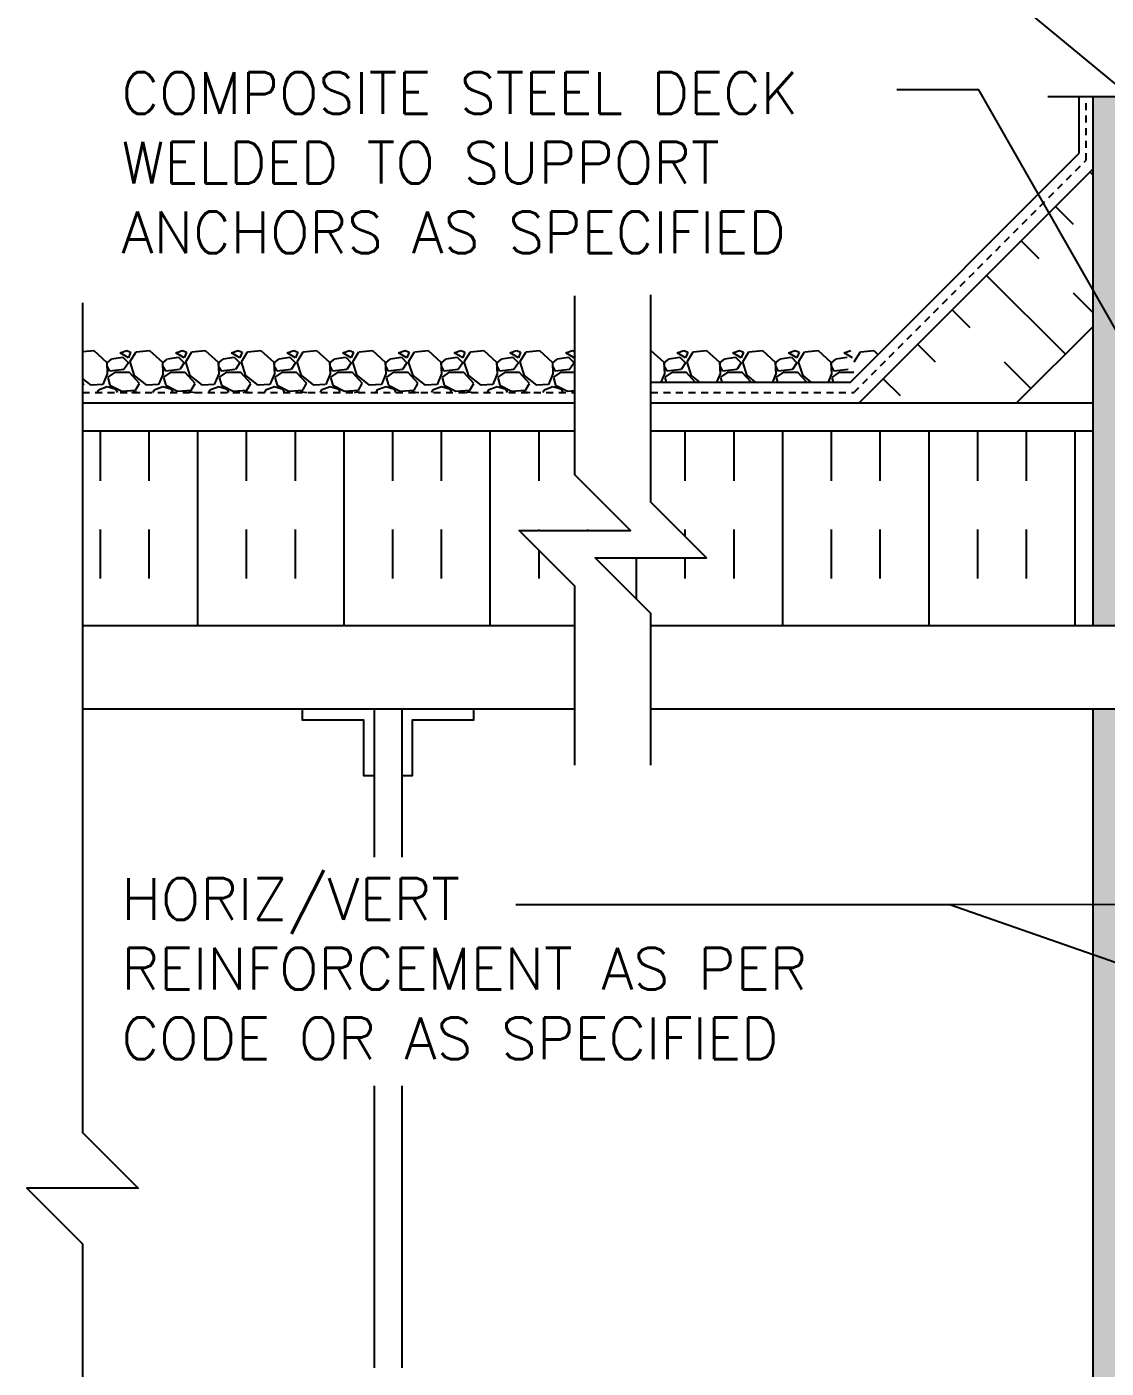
# Model space of a CAD drawing. Header units: inches. Extents: x 231.4 to 286, y 223.8 to 307.6.
# Drawn here: x 231.44 to 250.82, y 260.8 to 284.88 of the extents above; entities that cross this region are included whole.
import ezdxf

# ---------------------------------------------------------------- set-up
doc = ezdxf.new("R2010")
doc.units = ezdxf.units.IN
doc.header["$LTSCALE"] = 0.5
doc.header["$MEASUREMENT"] = 0
doc.linetypes.add('DASHED2', pattern=[0.375, 0.25, -0.125])
for name, color, linetype in [('HATCH', 12, 'Continuous'), ('line25', 2, 'Continuous'), ('LINE50', 5, 'Continuous'), ('LINE9', 9, 'Continuous'), ('TEXT', 4, 'Continuous')]:
    doc.layers.add(name, color=color, linetype=linetype)
doc.styles.add('DIM', font='romans.shx', dxfattribs={"width": 0.7})
doc.styles.add('ROMANS', font='romans.shx', dxfattribs={"height": 1.125})
doc.dimstyles.new('ext_12', dxfattribs={"dimscale": 12, "dimtxt": 0.09375, "dimasz": 0.09375, "dimexe": 0.09375, "dimexo": 0.0625, "dimgap": 0.0625, "dimtad": 1, "dimdec": 1, "dimzin": 3, "dimdsep": 46, "dimlunit": 4, "dimtxsty": 'DIM', "dimcen": 0.09, "dimdle": 0.09375, "dimclrt": 4, "dimadec": 0, "dimazin": 0, "dimtfac": 1, "dimtdec": 1, "dimtmove": 2, "dimatfit": 3, "dimfxl": 1, "dimfrac": 2, "dimtolj": 1, "dimtzin": 0, "dimarcsym": 0})

msp = doc.modelspace()

# ---------------------------------------------------------------- hatches: boundary and pattern name
at = {"layer": 'HATCH'}
h = msp.add_hatch(dxfattribs=at)
h.set_pattern_fill('AR-SAND', color=256, scale=0.25, style=0)
h.set_pattern_definition([(37.5, (250.86382, 291.85052), (-0.0157483, 0.481706), [0, -0.38, 0, -0.425, 0, -0.40625]), (7.5, (250.8638, 291.8505), (0.442444, 0.705537), [0, -0.205, 0, -0.3425, 0, -0.13125]), (327.5, (250.5563, 291.85052), (0.7785355, 0.001415), [0, -0.125, 0, -0.45, 0, -0.5875]), (317.5, (250.5563, 291.8505), (0.751532, 0.219419), [0, -0.0625, 0, -0.295, 0, -0.3375])])
h.paths.add_polyline_path([(251.081, 292.63), (251.081, 300.96), (251.081, 300.96), (250.581, 300.96), (250.581, 286.133), (251.081, 286.133)])
h.paths.add_polyline_path([(251.081, 302.857), (250.581, 302.857), (250.581, 301.123), (251.081, 301.123)])
h.paths.add_polyline_path([(251.081, 283.63), (250.581, 283.63), (250.581, 274.13), (251.081, 274.13)])
h.paths.add_polyline_path([(251.081, 255.073), (251.081, 254.786), (250.581, 254.786), (250.581, 272.63), (250.816, 272.63), (251.081, 272.63)])
h = msp.add_hatch(dxfattribs=at)
h.set_pattern_fill('INSUL', color=256, scale=7, angle=45, style=0)
h.set_pattern_definition([(135, (357.8845, 119.229), (1.856155, 1.856155), []), (135, (358.5032, 119.8477), (1.856155, 1.856155), [0.875, -0.875]), (135, (359.122, 120.4664), (1.856155, 1.856155), [0.875, -0.875])])
h.paths.add_polyline_path([(249.333, 278.255), (246.505, 278.255), (250.581, 282.332), (250.581, 279.503)])
h = msp.add_hatch(dxfattribs=at)
h.set_pattern_fill('INSUL', color=256, scale=7, angle=90, style=0)
h.set_pattern_definition([(90, (357.8845, 119.229), (2.625, 2e-16), []), (90, (358.7595, 119.229), (2.625, 2e-16), [0.875, -0.875]), (90, (359.6345, 119.229), (2.625, 2e-16), [0.875, -0.875])])
h.paths.add_polyline_path([(242.644, 276.349), (242.644, 277.63), (250.581, 277.63), (250.581, 274.13), (242.644, 274.13), (242.644, 274.349), (241.644, 275.349), (243.644, 275.349)])
h.paths.add_polyline_path([(241.279, 277.63), (241.279, 276.84), (242.279, 275.84), (240.279, 275.84), (241.279, 274.84), (241.279, 274.13), (232.441, 274.13), (232.441, 277.63)])

# ---------------------------------------------------------------- linework, layer by layer
for p, q in [((250.331, 282.612), (250.331, 283.63)), ((246.224, 278.505), (250.331, 282.612)), ((232.441, 279.051), (232.644, 279.068)), ((232.644, 279.069), (232.874, 278.859)), ((232.875, 278.859), (232.885, 278.649)), ((232.883, 278.847), (232.963, 278.917)), ((232.885, 278.789), (232.885, 278.849)), ((232.964, 278.919), (233.164, 278.949)), ((233.114, 279.029), (233.234, 279.069)), ((233.265, 278.939), (233.115, 279.029)), ((233.165, 278.949), (233.265, 278.849)), ((233.265, 278.849), (233.185, 278.729)), ((233.235, 279.069), (233.305, 279.039)), ((233.305, 279.039), (233.265, 278.939)), ((233.293, 278.869), (233.403, 279.049)), ((233.374, 278.619), (233.294, 278.869)), ((233.404, 279.048), (233.644, 279.068)), ((233.644, 279.069), (233.874, 278.859)), ((233.875, 278.859), (233.885, 278.649)), ((233.883, 278.847), (233.963, 278.917)), ((233.885, 278.789), (233.885, 278.849)), ((233.964, 278.919), (234.164, 278.949)), ((234.114, 279.029), (234.234, 279.069)), ((234.265, 278.939), (234.115, 279.029)), ((234.165, 278.949), (234.265, 278.849)), ((234.265, 278.849), (234.185, 278.729)), ((234.235, 279.069), (234.305, 279.039)), ((234.305, 279.039), (234.265, 278.939)), ((234.293, 278.869), (234.403, 279.049)), ((234.374, 278.619), (234.294, 278.869)), ((234.404, 279.048), (234.644, 279.068)), ((234.644, 279.069), (234.874, 278.859)), ((234.875, 278.859), (234.885, 278.649)), ((234.883, 278.847), (234.963, 278.917)), ((234.885, 278.789), (234.885, 278.849)), ((234.964, 278.919), (235.164, 278.949)), ((235.114, 279.029), (235.234, 279.069)), ((235.265, 278.939), (235.115, 279.029)), ((235.165, 278.949), (235.265, 278.849)), ((235.265, 278.849), (235.185, 278.729)), ((235.235, 279.069), (235.305, 279.039)), ((235.305, 279.039), (235.265, 278.939)), ((235.293, 278.869), (235.403, 279.049)), ((235.374, 278.619), (235.294, 278.869)), ((235.404, 279.048), (235.644, 279.068)), ((235.644, 279.069), (235.874, 278.859)), ((235.875, 278.859), (235.885, 278.649)), ((235.883, 278.847), (235.963, 278.917)), ((235.885, 278.789), (235.885, 278.849)), ((235.964, 278.919), (236.164, 278.949)), ((236.114, 279.029), (236.234, 279.069)), ((236.265, 278.939), (236.115, 279.029)), ((236.165, 278.949), (236.265, 278.849)), ((236.265, 278.849), (236.185, 278.729)), ((236.235, 279.069), (236.305, 279.039)), ((236.305, 279.039), (236.265, 278.939)), ((236.293, 278.869), (236.403, 279.049)), ((236.374, 278.619), (236.294, 278.869)), ((236.404, 279.048), (236.644, 279.068)), ((236.644, 279.069), (236.874, 278.859)), ((236.875, 278.859), (236.885, 278.649)), ((236.883, 278.847), (236.963, 278.917)), ((236.885, 278.789), (236.885, 278.849)), ((236.964, 278.919), (237.164, 278.949)), ((237.114, 279.029), (237.234, 279.069)), ((237.265, 278.939), (237.115, 279.029)), ((237.165, 278.949), (237.265, 278.849)), ((237.265, 278.849), (237.185, 278.729)), ((237.235, 279.069), (237.305, 279.039)), ((237.305, 279.039), (237.265, 278.939)), ((237.293, 278.869), (237.403, 279.049)), ((237.374, 278.619), (237.294, 278.869)), ((237.404, 279.048), (237.644, 279.068)), ((237.644, 279.069), (237.874, 278.859)), ((237.875, 278.859), (237.885, 278.649)), ((237.883, 278.847), (237.963, 278.917)), ((237.885, 278.789), (237.885, 278.849)), ((237.964, 278.919), (238.164, 278.949)), ((238.114, 279.029), (238.234, 279.069)), ((238.265, 278.939), (238.115, 279.029)), ((238.165, 278.949), (238.265, 278.849)), ((238.265, 278.849), (238.185, 278.729)), ((238.235, 279.069), (238.305, 279.039)), ((238.305, 279.039), (238.265, 278.939)), ((238.293, 278.869), (238.403, 279.049)), ((238.374, 278.619), (238.294, 278.869)), ((238.404, 279.048), (238.644, 279.068)), ((238.644, 279.069), (238.874, 278.859)), ((238.875, 278.859), (238.885, 278.649)), ((238.883, 278.847), (238.963, 278.917)), ((238.885, 278.789), (238.885, 278.849)), ((238.964, 278.919), (239.164, 278.949)), ((239.114, 279.029), (239.234, 279.069)), ((239.265, 278.939), (239.115, 279.029)), ((239.165, 278.949), (239.265, 278.849)), ((239.265, 278.849), (239.185, 278.729)), ((239.235, 279.069), (239.305, 279.039)), ((239.305, 279.039), (239.265, 278.939)), ((239.293, 278.869), (239.403, 279.049)), ((239.374, 278.619), (239.294, 278.869)), ((239.404, 279.048), (239.644, 279.068)), ((239.644, 279.069), (239.874, 278.859)), ((239.875, 278.859), (239.885, 278.649)), ((239.883, 278.847), (239.963, 278.917)), ((239.885, 278.789), (239.885, 278.849)), ((239.964, 278.919), (240.164, 278.949)), ((240.114, 279.029), (240.234, 279.069)), ((240.265, 278.939), (240.115, 279.029)), ((240.165, 278.949), (240.265, 278.849)), ((240.265, 278.849), (240.185, 278.729)), ((240.235, 279.069), (240.305, 279.039)), ((240.305, 279.039), (240.265, 278.939)), ((240.293, 278.869), (240.403, 279.049)), ((240.374, 278.619), (240.294, 278.869)), ((240.404, 279.048), (240.644, 279.068)), ((240.644, 279.069), (240.874, 278.859)), ((240.875, 278.859), (240.885, 278.649)), ((240.883, 278.847), (240.963, 278.917)), ((240.885, 278.789), (240.885, 278.849)), ((240.964, 278.919), (241.164, 278.949)), ((241.114, 279.029), (241.234, 279.069)), ((241.265, 278.939), (241.115, 279.029)), ((241.165, 278.949), (241.265, 278.849)), ((241.265, 278.849), (241.185, 278.729)), ((241.235, 279.069), (241.279, 279.05)), ((241.279, 278.974), (241.265, 278.939)), ((242.644, 279.069), (242.874, 278.859)), ((242.644, 279.068), (242.644, 279.068)), ((242.875, 278.859), (242.885, 278.649)), ((242.883, 278.847), (242.963, 278.917)), ((242.885, 278.789), (242.885, 278.849)), ((242.964, 278.919), (243.164, 278.949)), ((243.114, 279.029), (243.234, 279.069)), ((243.265, 278.939), (243.115, 279.029)), ((243.165, 278.949), (243.265, 278.849)), ((243.265, 278.849), (243.185, 278.729)), ((243.235, 279.069), (243.305, 279.039)), ((243.305, 279.039), (243.265, 278.939)), ((243.293, 278.869), (243.403, 279.049)), ((243.374, 278.619), (243.294, 278.869)), ((243.404, 279.048), (243.644, 279.068)), ((243.644, 279.069), (243.874, 278.859)), ((243.875, 278.859), (243.885, 278.649)), ((243.883, 278.847), (243.963, 278.917)), ((243.885, 278.789), (243.885, 278.849)), ((243.964, 278.919), (244.164, 278.949)), ((244.114, 279.029), (244.234, 279.069)), ((244.265, 278.939), (244.115, 279.029)), ((244.165, 278.949), (244.265, 278.849)), ((244.265, 278.849), (244.185, 278.729)), ((244.235, 279.069), (244.305, 279.039)), ((244.305, 279.039), (244.265, 278.939)), ((244.293, 278.869), (244.403, 279.049)), ((244.374, 278.619), (244.294, 278.869)), ((244.404, 279.048), (244.644, 279.068)), ((244.644, 279.069), (244.874, 278.859)), ((244.875, 278.859), (244.885, 278.649)), ((244.883, 278.847), (244.963, 278.917)), ((244.885, 278.789), (244.885, 278.849)), ((244.964, 278.919), (245.164, 278.949)), ((245.114, 279.029), (245.234, 279.069)), ((245.265, 278.939), (245.115, 279.029)), ((245.165, 278.949), (245.265, 278.849)), ((245.265, 278.849), (245.185, 278.729)), ((245.235, 279.069), (245.305, 279.039)), ((245.305, 279.039), (245.265, 278.939)), ((245.293, 278.869), (245.403, 279.049)), ((245.374, 278.619), (245.294, 278.869)), ((245.404, 279.048), (245.644, 279.068)), ((245.644, 279.069), (245.874, 278.859)), ((245.875, 278.859), (245.885, 278.649)), ((245.883, 278.847), (245.963, 278.917)), ((245.885, 278.789), (245.885, 278.849)), ((245.964, 278.919), (246.164, 278.949)), ((246.114, 279.029), (246.234, 279.069)), ((246.265, 278.939), (246.115, 279.029)), ((246.293, 278.869), (246.403, 279.049)), ((246.404, 279.048), (246.644, 279.068)), ((246.644, 279.069), (246.719, 279)), ((232.886, 278.651), (232.806, 278.461)), ((232.934, 278.699), (232.884, 278.789)), ((233.025, 278.681), (232.895, 278.591)), ((233.184, 278.729), (232.934, 278.699)), ((233.285, 278.679), (233.025, 278.679)), ((233.465, 278.479), (233.285, 278.679)), ((233.595, 278.45), (233.375, 278.62)), ((233.886, 278.651), (233.806, 278.461)), ((233.934, 278.699), (233.884, 278.789)), ((234.025, 278.681), (233.895, 278.591)), ((234.184, 278.729), (233.934, 278.699)), ((234.285, 278.679), (234.025, 278.679)), ((234.465, 278.479), (234.285, 278.679)), ((234.595, 278.45), (234.375, 278.62)), ((234.886, 278.651), (234.806, 278.461)), ((234.934, 278.699), (234.884, 278.789)), ((235.025, 278.681), (234.895, 278.591)), ((235.184, 278.729), (234.934, 278.699)), ((235.285, 278.679), (235.025, 278.679)), ((235.465, 278.479), (235.285, 278.679)), ((235.595, 278.45), (235.375, 278.62)), ((235.886, 278.651), (235.806, 278.461)), ((235.934, 278.699), (235.884, 278.789)), ((236.025, 278.681), (235.895, 278.591)), ((236.184, 278.729), (235.934, 278.699)), ((236.285, 278.679), (236.025, 278.679)), ((236.465, 278.479), (236.285, 278.679)), ((236.595, 278.45), (236.375, 278.62)), ((236.886, 278.651), (236.806, 278.461)), ((236.934, 278.699), (236.884, 278.789)), ((237.025, 278.681), (236.895, 278.591)), ((237.184, 278.729), (236.934, 278.699)), ((237.285, 278.679), (237.025, 278.679)), ((237.465, 278.479), (237.285, 278.679)), ((237.595, 278.45), (237.375, 278.62)), ((237.886, 278.651), (237.806, 278.461)), ((237.934, 278.699), (237.884, 278.789)), ((238.025, 278.681), (237.895, 278.591)), ((238.184, 278.729), (237.934, 278.699)), ((238.285, 278.679), (238.025, 278.679)), ((238.465, 278.479), (238.285, 278.679)), ((238.595, 278.45), (238.375, 278.62)), ((238.886, 278.651), (238.806, 278.461)), ((238.934, 278.699), (238.884, 278.789)), ((239.025, 278.681), (238.895, 278.591)), ((239.184, 278.729), (238.934, 278.699)), ((239.285, 278.679), (239.025, 278.679)), ((239.464, 278.479), (239.284, 278.679)), ((239.595, 278.45), (239.375, 278.62)), ((239.886, 278.651), (239.806, 278.461)), ((239.934, 278.699), (239.884, 278.789)), ((240.025, 278.681), (239.895, 278.591)), ((240.184, 278.729), (239.934, 278.699)), ((240.285, 278.679), (240.025, 278.679)), ((240.464, 278.479), (240.284, 278.679)), ((240.595, 278.45), (240.375, 278.62)), ((240.886, 278.651), (240.806, 278.461)), ((240.934, 278.699), (240.884, 278.789)), ((241.025, 278.681), (240.895, 278.591)), ((241.184, 278.729), (240.934, 278.699)), ((241.279, 278.679), (241.025, 278.679)), ((242.886, 278.651), (242.824, 278.505)), ((242.934, 278.699), (242.884, 278.789)), ((243.025, 278.681), (242.895, 278.591)), ((243.184, 278.729), (242.934, 278.699)), ((243.285, 278.679), (243.025, 278.679)), ((243.441, 278.505), (243.284, 278.679)), ((243.523, 278.505), (243.375, 278.62)), ((243.886, 278.651), (243.824, 278.505)), ((243.934, 278.699), (243.884, 278.789)), ((244.025, 278.681), (243.895, 278.591)), ((244.184, 278.729), (243.934, 278.699)), ((244.285, 278.679), (244.025, 278.679)), ((244.441, 278.505), (244.284, 278.679)), ((244.523, 278.505), (244.375, 278.62)), ((244.886, 278.651), (244.824, 278.505)), ((244.934, 278.699), (244.884, 278.789)), ((245.025, 278.681), (244.895, 278.591)), ((245.184, 278.729), (244.934, 278.699)), ((245.285, 278.679), (245.025, 278.679)), ((245.441, 278.505), (245.284, 278.679)), ((245.523, 278.505), (245.375, 278.62)), ((245.886, 278.651), (245.824, 278.505)), ((245.934, 278.699), (245.884, 278.789)), ((246.025, 278.681), (245.895, 278.591)), ((246.184, 278.729), (245.934, 278.699)), ((246.285, 278.679), (246.025, 278.679)), ((232.595, 278.45), (232.441, 278.568)), ((232.465, 278.479), (232.441, 278.505)), ((232.441, 278.442), (232.463, 278.479)), ((232.805, 278.458), (232.595, 278.448)), ((232.724, 278.359), (232.705, 278.317)), ((232.885, 278.419), (232.725, 278.359)), ((233.044, 278.369), (232.884, 278.419)), ((232.894, 278.589), (232.934, 278.449)), ((232.934, 278.448), (233.144, 278.338)), ((233.067, 278.317), (233.045, 278.369)), ((233.145, 278.341), (233.395, 278.361)), ((233.393, 278.359), (233.463, 278.479)), ((233.805, 278.458), (233.595, 278.448)), ((233.724, 278.359), (233.705, 278.317)), ((233.885, 278.419), (233.725, 278.359)), ((234.044, 278.369), (233.884, 278.419)), ((233.894, 278.589), (233.934, 278.449)), ((233.934, 278.448), (234.144, 278.338)), ((234.067, 278.317), (234.045, 278.369)), ((234.145, 278.341), (234.395, 278.361)), ((234.393, 278.359), (234.463, 278.479)), ((234.805, 278.458), (234.595, 278.448)), ((234.724, 278.359), (234.705, 278.317)), ((234.885, 278.419), (234.725, 278.359)), ((235.044, 278.369), (234.884, 278.419)), ((234.894, 278.589), (234.934, 278.449)), ((234.934, 278.448), (235.144, 278.338)), ((235.067, 278.317), (235.045, 278.369)), ((235.145, 278.341), (235.395, 278.361)), ((235.393, 278.359), (235.463, 278.479)), ((235.805, 278.458), (235.595, 278.448)), ((235.724, 278.359), (235.705, 278.317)), ((235.885, 278.419), (235.725, 278.359)), ((236.044, 278.369), (235.884, 278.419)), ((235.894, 278.589), (235.934, 278.449)), ((235.934, 278.448), (236.144, 278.338)), ((236.067, 278.317), (236.045, 278.369)), ((236.145, 278.341), (236.395, 278.361)), ((236.393, 278.359), (236.463, 278.479)), ((236.805, 278.458), (236.595, 278.448)), ((236.724, 278.359), (236.705, 278.317)), ((236.885, 278.419), (236.725, 278.359)), ((237.044, 278.369), (236.884, 278.419)), ((236.894, 278.589), (236.934, 278.449)), ((236.934, 278.448), (237.144, 278.338)), ((237.067, 278.317), (237.045, 278.369)), ((237.145, 278.341), (237.395, 278.361)), ((237.393, 278.359), (237.463, 278.479)), ((237.805, 278.458), (237.595, 278.448)), ((237.724, 278.359), (237.705, 278.317)), ((237.885, 278.419), (237.725, 278.359)), ((238.044, 278.369), (237.884, 278.419)), ((237.894, 278.589), (237.934, 278.449)), ((237.934, 278.448), (238.144, 278.338)), ((238.067, 278.317), (238.045, 278.369)), ((238.145, 278.341), (238.395, 278.361)), ((238.393, 278.359), (238.463, 278.479)), ((238.805, 278.458), (238.595, 278.448)), ((238.724, 278.359), (238.705, 278.317)), ((238.885, 278.419), (238.725, 278.359)), ((239.044, 278.369), (238.884, 278.419)), ((238.894, 278.589), (238.934, 278.449)), ((238.934, 278.448), (239.144, 278.338)), ((239.067, 278.317), (239.045, 278.369)), ((239.145, 278.341), (239.395, 278.361)), ((239.393, 278.359), (239.463, 278.479)), ((239.805, 278.458), (239.595, 278.448)), ((239.724, 278.359), (239.705, 278.317)), ((239.885, 278.419), (239.725, 278.359)), ((240.044, 278.369), (239.884, 278.419)), ((239.894, 278.589), (239.934, 278.449)), ((239.934, 278.448), (240.144, 278.338)), ((240.067, 278.317), (240.045, 278.369)), ((240.145, 278.341), (240.395, 278.361)), ((240.393, 278.359), (240.463, 278.479)), ((240.805, 278.458), (240.595, 278.448)), ((240.724, 278.359), (240.705, 278.317)), ((240.885, 278.419), (240.725, 278.359)), ((241.044, 278.369), (240.884, 278.419)), ((240.894, 278.589), (240.934, 278.449)), ((240.934, 278.448), (241.144, 278.338)), ((241.067, 278.317), (241.045, 278.369)), ((242.644, 278.505), (246.224, 278.505)), ((242.894, 278.589), (242.918, 278.505)), ((243.894, 278.589), (243.918, 278.505)), ((244.894, 278.589), (244.918, 278.505)), ((245.894, 278.589), (245.918, 278.505)), ((232.441, 278.321), (232.475, 278.317)), ((233.326, 278.317), (233.375, 278.329)), ((233.374, 278.328), (233.475, 278.317)), ((234.326, 278.317), (234.375, 278.329)), ((234.374, 278.328), (234.475, 278.317)), ((235.326, 278.317), (235.375, 278.329)), ((235.374, 278.328), (235.475, 278.317)), ((236.326, 278.317), (236.375, 278.329)), ((236.374, 278.328), (236.475, 278.317)), ((237.326, 278.317), (237.375, 278.329)), ((237.374, 278.328), (237.475, 278.317)), ((238.326, 278.317), (238.375, 278.329)), ((238.374, 278.328), (238.475, 278.317)), ((239.326, 278.317), (239.375, 278.329)), ((239.374, 278.328), (239.475, 278.317)), ((240.326, 278.317), (240.375, 278.329)), ((240.374, 278.328), (240.475, 278.317)), ((241.145, 278.341), (241.279, 278.351))]:
    msp.add_line(p, q, dxfattribs=at)
at = {"layer": 'line25'}
for p, q in [((250.581, 274.13), (250.581, 283.63)), ((246.38, 278.13), (250.581, 282.332)), ((249.208, 278.13), (250.581, 279.503))]:
    msp.add_line(p, q, dxfattribs=at)
at = {"layer": 'line25', "color": 192}
for p, q in [((241.279, 272.63), (232.441, 272.63)), ((251.519, 272.63), (242.644, 272.63))]:
    msp.add_line(p, q, dxfattribs=at)
at = {"layer": 'line25'}
for points in [[(232.441, 277.63), (241.279, 277.63)], [(242.644, 277.63), (250.581, 277.63)]]:
    msp.add_lwpolyline(points, dxfattribs=at)
at = {"layer": 'LINE50', "color": 9, "linetype": 'DASHED2'}
for p, q in [((250.456, 282.487), (250.456, 283.63)), ((246.287, 278.317), (250.456, 282.487)), ((232.441, 278.317), (241.279, 278.317)), ((242.644, 278.317), (246.287, 278.317))]:
    msp.add_line(p, q, dxfattribs=at)
at = {"layer": 'LINE50', "color": 9}
msp.add_line((250.581, 254.786), (250.581, 272.63), dxfattribs=at)
at = {"layer": 'LINE9'}
for p, q in [((249.769, 283.63), (257.925, 283.63)), ((241.279, 274.13), (232.441, 274.13)), ((255.687, 274.13), (242.644, 274.13)), ((237.675, 272.63), (237.675, 269.978)), ((238.175, 272.63), (238.175, 269.978)), ((237.675, 265.872), (237.675, 260.808)), ((238.175, 265.872), (238.175, 260.808))]:
    msp.add_line(p, q, dxfattribs=at)
for points in [[(241.279, 271.63), (241.279, 274.84), (240.279, 275.84), (242.279, 275.84), (241.279, 276.84), (241.279, 280.05)], [(242.644, 271.63), (242.644, 274.349), (241.644, 275.349), (243.644, 275.349), (242.644, 276.349), (242.644, 280.068)], [(232.441, 279.925), (232.441, 265.034), (233.441, 264.034), (232.441, 264.034), (231.441, 264.034), (232.441, 263.034), (232.441, 249.59)], [(232.441, 278.13), (241.279, 278.13)], [(242.644, 278.13), (250.581, 278.13)], [(238.175, 271.443), (238.362, 271.443), (238.362, 272.443), (239.464, 272.443), (239.464, 272.63), (236.385, 272.63), (236.385, 272.443), (237.487, 272.443), (237.487, 271.443), (237.675, 271.443)]]:
    msp.add_lwpolyline(points, dxfattribs=at)

# ---------------------------------------------------------------- texts
at = {"layer": 'TEXT', "char_height": 0.75, "width": 14.65126, "attachment_point": 1, "style": 'ROMANS'}
for s, insert in [('COMPOSITE STEEL DECK WELDED TO SUPPORT ANCHORS AS SPECIFIED', (233.14, 284.067)), ('HORIZ/VERT REINFORCEMENT AS PER CODE OR AS SPECIFIED', (233.14, 269.598))]:
    msp.add_mtext(s, dxfattribs=dict(at, insert=insert))

# ---------------------------------------------------------------- leaders
at = {"layer": 'TEXT'}
for points in [[(262.725, 274.13), (247.421, 286.806), (243.277, 286.806)], [(254.87, 272.63), (248.533, 283.752), (247.061, 283.752)], [(257.763, 269.132), (240.22, 269.119)], [(258.692, 265.393), (248.011, 269.119), (240.22, 269.119)]]:
    msp.add_leader(points, dimstyle='ext_12', override={"dimgap": 0.0625, "dimtad": 0}, dxfattribs=at)

doc.saveas('drawing.dxf')
